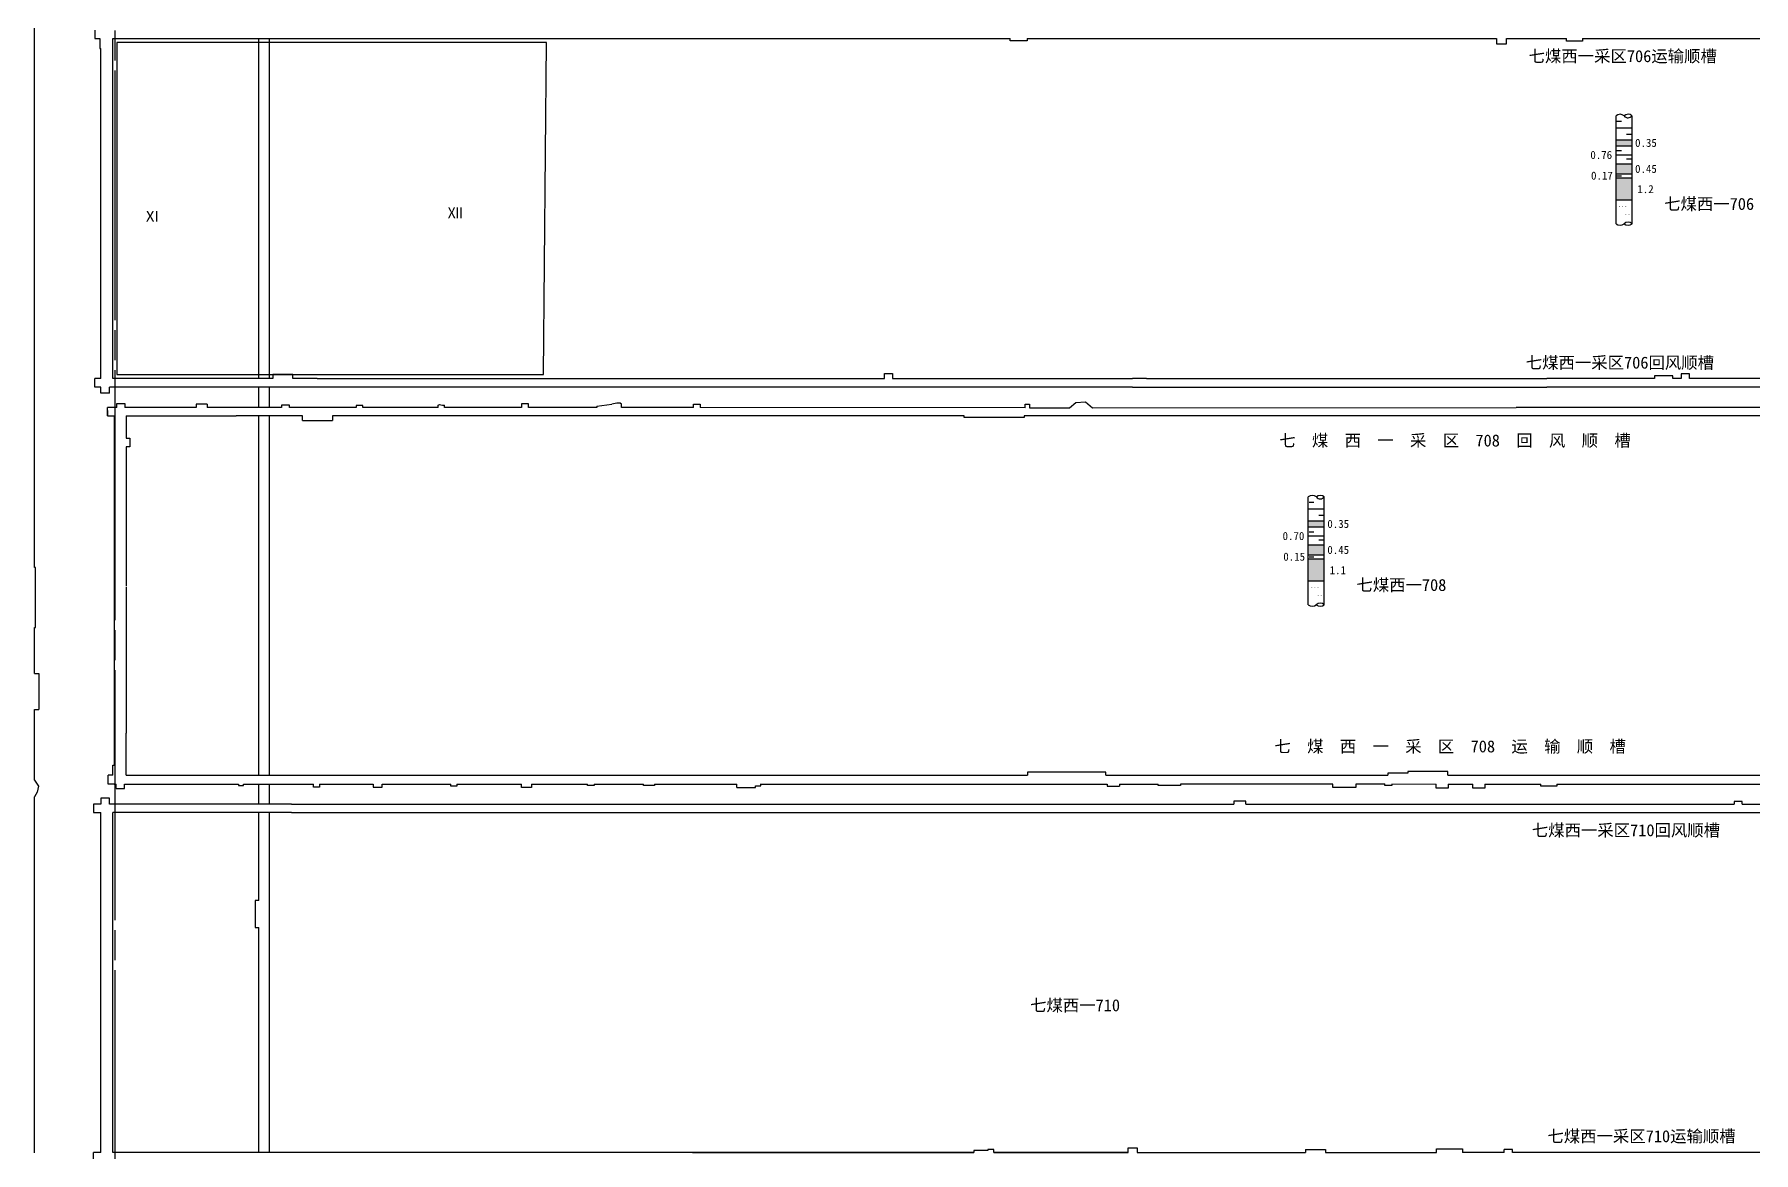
# Model space of a CAD drawing. Header units: millimetres. Extents: x 41513366 to 41522434, y 4590966 to 4600634.
# Drawn here: x 41516860 to 41517719, y 4594367 to 4594926 of the extents above; entities that cross this region are included whole.
import ezdxf

# ---------------------------------------------------------------- set-up
doc = ezdxf.new("R2010")
doc.units = ezdxf.units.MM
doc.linetypes.add('SJHD', pattern=[10, 8, -2])
doc.linetypes.add('新采区边界(5K)', pattern=[150, 125, -5, 15, -5])
for name, color, linetype, lineweight in [('12-2采区边界线', 7, 'Continuous', 18), ('7煤工作面小柱状', 6, 'Continuous', 18), ('7煤工作面编号', 7, 'Continuous', 18), ('7煤巷道', 6, 'Continuous', 18), ('7煤巷道名称', 6, 'Continuous', 18), ('岩巷', 30, 'Continuous', 18), ('工作面月末位置', 7, 'Continuous', 18), ('采空区工作面颜色', 6, 'Continuous', 18)]:
    doc.layers.add(name, color=color, linetype=linetype, lineweight=lineweight)
doc.styles.add('仿宋_GB2312', font='')
doc.styles.add('正体', font='')
doc.styles.add('正等线体', font='simhei.ttf')
doc.styles.get('仿宋_GB2312').set_extended_font_data('宋体')
doc.styles.get('正体').set_extended_font_data('宋体')

msp = doc.modelspace()

# ---------------------------------------------------------------- hatches: boundary and pattern name
at = {"layer": '7煤工作面小柱状', "lineweight": -3, "ltscale": 2}
h = msp.add_hatch(color=6, dxfattribs=at)
h.paths.add_polyline_path([(41517658.4568, 4594873.7688), (41517650.4568, 4594873.7688), (41517650.4568, 4594870.7688), (41517658.4568, 4594870.7688)], flags=0)
h.paths.add_polyline_path([(41517658.4568, 4594861.7688), (41517650.4568, 4594861.7688), (41517650.4568, 4594856.7688), (41517658.4568, 4594856.7688)], flags=0)
h.paths.add_polyline_path([(41517658.4568, 4594854.7688), (41517650.4568, 4594854.7688), (41517650.4568, 4594843.7688), (41517658.4568, 4594843.7688)], flags=0)
h = msp.add_hatch(color=6, dxfattribs=at)
h.paths.add_polyline_path([(41517504.5996, 4594683.2306), (41517496.5996, 4594683.2306), (41517496.5996, 4594680.2306), (41517504.5996, 4594680.2306)], flags=0)
h.paths.add_polyline_path([(41517504.5996, 4594671.2306), (41517496.5996, 4594671.2306), (41517496.5996, 4594666.2306), (41517504.5996, 4594666.2306)], flags=0)
h.paths.add_polyline_path([(41517504.5996, 4594664.2306), (41517496.5996, 4594664.2306), (41517496.5996, 4594653.2306), (41517504.5996, 4594653.2306)], flags=0)

# ---------------------------------------------------------------- linework, layer by layer
at = {"layer": '12-2采区边界线', "linetype": '新采区边界(5K)', "lineweight": -3}
msp.add_lwpolyline([(41516900, 4596408.4962), (41516900, 4593922.9795)], dxfattribs=at)
at = {"layer": '7煤工作面小柱状', "color": 6, "lineweight": -3, "ltscale": 2}
for p, q in [((41517650.4568, 4594879.7688), (41517658.4568, 4594879.7688)), ((41517650.8353, 4594883.1118), (41517653.1872, 4594883.1118)), ((41517650.4568, 4594873.7688), (41517658.4568, 4594873.7688)), ((41517650.4568, 4594870.7688), (41517658.4568, 4594870.7688)), ((41517655.7273, 4594876.6271), (41517658.0792, 4594876.6271)), ((41517650.4568, 4594861.7688), (41517658.4568, 4594861.7688)), ((41517650.8353, 4594868.3479), (41517653.1872, 4594868.3479)), ((41517655.7273, 4594864.2617), (41517658.0792, 4594864.2617)), ((41517650.4568, 4594856.7688), (41517658.4568, 4594856.7688)), ((41517650.4568, 4594854.7688), (41517658.4568, 4594854.7688)), ((41517650.8353, 4594855.752), (41517653.1872, 4594855.752)), ((41517650.4568, 4594843.7688), (41517658.4568, 4594843.7688)), ((41517496.5996, 4594689.2306), (41517504.5996, 4594689.2306)), ((41517496.9781, 4594692.5736), (41517499.3301, 4594692.5736)), ((41517496.5996, 4594683.2306), (41517504.5996, 4594683.2306)), ((41517501.8701, 4594686.0889), (41517504.222, 4594686.0889)), ((41517496.5996, 4594680.2306), (41517504.5996, 4594680.2306)), ((41517496.9781, 4594677.8097), (41517499.3301, 4594677.8097)), ((41517501.8701, 4594673.7235), (41517504.222, 4594673.7235)), ((41517496.5996, 4594671.2306), (41517504.5996, 4594671.2306)), ((41517496.5996, 4594666.2306), (41517504.5996, 4594666.2306)), ((41517496.5996, 4594664.2306), (41517504.5996, 4594664.2306)), ((41517496.9781, 4594665.2138), (41517499.3301, 4594665.2138)), ((41517496.5996, 4594653.2306), (41517504.5996, 4594653.2306))]:
    msp.add_line(p, q, dxfattribs=at)
for points in [[(41517650.4568, 4594831.7688), (41517650.4568, 4594885.7688)], [(41517658.4568, 4594831.7688), (41517658.4568, 4594885.7688)], [(41517496.5996, 4594641.2306), (41517496.5996, 4594695.2306)], [(41517504.5996, 4594641.2306), (41517504.5996, 4594695.2306)]]:
    msp.add_lwpolyline(points, dxfattribs=at)
at = {"layer": '7煤工作面小柱状', "color": 6, "lineweight": -3}
for points in [[(41517650.4568, 4594866.2688), (41517658.4568, 4594866.2688)], [(41517496.5996, 4594675.7306), (41517504.5996, 4594675.7306)]]:
    msp.add_lwpolyline(points, dxfattribs=at)
at = {"layer": '7煤工作面小柱状', "color": 6, "lineweight": -3, "ltscale": 2}
for centre, radius, start, end in [((41517652.447, 4594883.4338), 3.0681, 47.5060131, 130.4425932), ((41517656.5185, 4594883.6549), 2.8569, 48.7036146, 134.4013928), ((41517656.4596, 4594887.2785), 2.5036, 219.2019678, 322.9147651), ((41517652.4568, 4594834.2447), 3.1828, 231.0689597, 308.9310403), ((41517656.4568, 4594829.6687), 2.9001, 46.3985289, 133.6014717), ((41517656.4568, 4594834.1421), 3.1036, 229.8784799, 310.1215195), ((41517498.5898, 4594692.8956), 3.0681, 47.5060131, 130.4425932), ((41517502.6613, 4594693.1167), 2.8569, 48.7036146, 134.4013934), ((41517502.6024, 4594696.7402), 2.5036, 219.2019678, 322.9147652), ((41517498.5996, 4594643.7065), 3.1828, 231.0689597, 308.9310403), ((41517502.5996, 4594639.1305), 2.9001, 46.3985288, 133.6014712), ((41517502.5996, 4594643.6038), 3.1036, 229.8784799, 310.1215195)]:
    msp.add_arc(centre, radius, start, end, dxfattribs=at)
at = {"layer": '7煤巷道', "lineweight": -3}
for p, q in [((41516890, 4594928.552), (41516890, 4594924.352)), ((41516890, 4594924.352), (41516892.4, 4594924.352)), ((41516892.4, 4594924.352), (41516892.4, 4594919.352)), ((41516899, 4594924.352), (41517293.837, 4594924.352)), ((41516899, 4594754.352), (41516899, 4594924.352)), ((41517293.837, 4594924.352), (41517347.625, 4594924.352)), ((41517356.025, 4594924.352), (41517417.837, 4594924.352)), ((41517356.025, 4594924.352), (41517417.837, 4594924.352)), ((41517417.837, 4594924.352), (41517575.618, 4594924.352)), ((41517417.837, 4594924.352), (41517575.618, 4594924.352)), ((41517575.618, 4594924.352), (41517590.62, 4594924.352)), ((41517575.618, 4594924.352), (41517590.62, 4594924.352)), ((41517595.62, 4594924.352), (41517625.614, 4594924.352)), ((41517595.62, 4594924.352), (41517625.614, 4594924.352)), ((41517633.614, 4594924.352), (41517679.406, 4594924.352)), ((41517633.614, 4594924.352), (41517679.406, 4594924.352)), ((41517679.406, 4594924.352), (41518040.988, 4594924.352)), ((41516892.4, 4594919.352), (41516893, 4594919.352)), ((41516893, 4594842.277), (41516893, 4594919.352)), ((41516893, 4594779.321), (41516893, 4594842.277)), ((41516893, 4594779.321), (41516893, 4594842.277)), ((41516893, 4594754.352), (41516890, 4594754.352)), ((41516893, 4594754.352), (41516890, 4594754.352)), ((41516893, 4594750.152), (41516890, 4594750.152)), ((41516893, 4594750.152), (41516890, 4594750.152)), ((41516893, 4594747.152), (41516893, 4594750.152)), ((41516893, 4594747.152), (41516893, 4594750.152)), ((41516897.2, 4594747.152), (41516897.2, 4594750.152)), ((41516897.2, 4594747.152), (41516897.2, 4594750.152)), ((41516923.765, 4594750.152), (41516897.203, 4594750.152)), ((41516923.765, 4594750.152), (41516897.203, 4594750.152)), ((41516923.765, 4594754.352), (41516899, 4594754.352)), ((41516923.765, 4594754.352), (41516899, 4594754.352)), ((41516978.962, 4594754.352), (41516923.765, 4594754.352)), ((41517001.159, 4594750.152), (41516923.765, 4594750.152)), ((41517001.159, 4594754.352), (41516988.962, 4594754.352)), ((41517410.767, 4594754.352), (41517408.767, 4594754.352)), ((41517408.767, 4594750.152), (41517615.777, 4594750.152)), ((41517415.7672, 4594754.352), (41517410.767, 4594754.352)), ((41517669.677, 4594754.3493), (41517615.777, 4594754.3489)), ((41517718.2, 4594750.1496), (41517615.777, 4594750.1489)), ((41517682.977, 4594754.3494), (41517678.877, 4594754.3494)), ((41517718.2, 4594754.3496), (41517687.177, 4594754.3494)), ((41517830.983, 4594754.3504), (41517718.2, 4594754.3496)), ((41517830.983, 4594750.1504), (41517718.2, 4594750.1496)), ((41516897.2, 4594747.152), (41516893, 4594747.152)), ((41516897.2, 4594747.152), (41516893, 4594747.152)), ((41516987.208, 4594741.152), (41516983.308, 4594741.152)), ((41516983.308, 4594741.152), (41516983.308, 4594739.894)), ((41516987.208, 4594739.894), (41516987.208, 4594741.152)), ((41516983.308, 4594739.894), (41516960.508, 4594739.894)), ((41516993.708, 4594735.694), (41516960.508, 4594735.694)), ((41517020.5491, 4594739.8914), (41516987.208, 4594739.894)), ((41516993.708, 4594733.352), (41516993.708, 4594735.694)), ((41516993.708, 4594733.352), (41517008.708, 4594733.352)), ((41517324.488, 4594735.694), (41517008.708, 4594735.694)), ((41517008.708, 4594735.694), (41517008.708, 4594733.352)), ((41517061.607, 4594739.8896), (41517023.8491, 4594739.8913)), ((41517103.2032, 4594739.8729), (41517064.707, 4594739.8884)), ((41517140.8981, 4594739.8577), (41517106.7032, 4594739.8715)), ((41517189.309, 4594739.8382), (41517153.2899, 4594739.8527)), ((41517354.988, 4594739.7715), (41517192.549, 4594739.8369)), ((41517600.5971, 4594735.694), (41517354.488, 4594735.694)), ((41517686.3871, 4594739.894), (41517600.5971, 4594739.894)), ((41517686.3871, 4594735.694), (41517600.5971, 4594735.694)), ((41517739.487, 4594739.894), (41517686.3871, 4594739.894)), ((41517772.104, 4594735.694), (41517686.3871, 4594735.694)), ((41516899.517, 4594699.6941), (41516899.517, 4594650.6941)), ((41516905.517, 4594699.6941), (41516905.517, 4594650.6941)), ((41516899.517, 4594650.6941), (41516899.517, 4594640.146)), ((41516905.517, 4594650.2666), (41516905.517, 4594640.146)), ((41516899.517, 4594640.146), (41516899.517, 4594577.144)), ((41516905.517, 4594640.146), (41516905.517, 4594577.144)), ((41516899.517, 4594577.144), (41516899.517, 4594561.144)), ((41516905.517, 4594556.144), (41516905.517, 4594577.144)), ((41516899.517, 4594551.644), (41516900.6263, 4594551.644)), ((41516904.8263, 4594551.644), (41516906.743, 4594551.644)), ((41516905.517, 4594556.144), (41516906.743, 4594556.144)), ((41516906.743, 4594556.144), (41517356.248, 4594556.144)), ((41516906.743, 4594551.644), (41516961.794, 4594551.644)), ((41516964.294, 4594551.644), (41516999.203, 4594551.644)), ((41517002.203, 4594551.644), (41517029.1575, 4594551.644)), ((41517033.6575, 4594551.644), (41517067.974, 4594551.644)), ((41517070.974, 4594551.644), (41517103.216, 4594551.644)), ((41517108.216, 4594551.644), (41517136.2495, 4594551.644)), ((41517139.5495, 4594551.644), (41517164.216, 4594551.644)), ((41517169.716, 4594551.644), (41517210.854, 4594551.644)), ((41517222.854, 4594551.644), (41517356.248, 4594551.644)), ((41517356.248, 4594557.644), (41517356.248, 4594556.144)), ((41517356.248, 4594551.644), (41517395.9665, 4594551.6461)), ((41517395.448, 4594556.144), (41517536.373, 4594556.144)), ((41517402.248, 4594551.6464), (41517421.56, 4594551.6475)), ((41517432.76, 4594551.6481), (41517443.548, 4594551.6486)), ((41517443.548, 4594551.6486), (41517508.871, 4594551.6521)), ((41517520.371, 4594551.6516), (41517534.8011, 4594551.6509)), ((41517538.4008, 4594551.6494), (41517560.5018, 4594551.6404)), ((41517566.373, 4594556.144), (41517658.262, 4594556.144)), ((41517566.5018, 4594551.6379), (41517578.862, 4594551.6329)), ((41517584.862, 4594551.6328), (41517612.862, 4594551.6323)), ((41517620.862, 4594551.6322), (41517658.262, 4594551.6316)), ((41517658.262, 4594556.144), (41517742.126, 4594556.144)), ((41517658.262, 4594551.6316), (41517784.742, 4594551.6296)), ((41516893, 4594515.88), (41516893, 4594537.444)), ((41516988.207, 4594541.644), (41516897.2, 4594541.644)), ((41516988.207, 4594537.444), (41516899, 4594537.444)), ((41516899, 4594367.444), (41516899, 4594537.444)), ((41516988.207, 4594541.644), (41517098.427, 4594541.644)), ((41516988.207, 4594537.444), (41517098.427, 4594537.444)), ((41517098.427, 4594541.644), (41517395.445, 4594541.644)), ((41517098.427, 4594537.444), (41517395.445, 4594537.444)), ((41517395.445, 4594541.644), (41517459.445, 4594541.644)), ((41517395.445, 4594537.444), (41517565.648, 4594537.444)), ((41517465.445, 4594541.644), (41517565.648, 4594541.644)), ((41517565.648, 4594541.644), (41517709.448, 4594541.644)), ((41517565.648, 4594537.444), (41517811.597, 4594537.444)), ((41517713.448, 4594541.644), (41517745.448, 4594541.644)), ((41516893, 4594413.844), (41516893, 4594515.88)), ((41516893, 4594367.444), (41516893, 4594413.844)), ((41516893, 4594367.444), (41516889.226, 4594367.444)), ((41516889.226, 4594363.244), (41516889.226, 4594367.444)), ((41516902.077, 4594367.444), (41516899, 4594367.444)), ((41517111.089, 4594367.444), (41516902.077, 4594367.444)), ((41517406.611, 4594367.444), (41517406.611, 4594369.744)), ((41517406.611, 4594369.744), (41517411.111, 4594369.744)), ((41517411.111, 4594369.744), (41517411.111, 4594367.444)), ((41517598.7288, 4594368.844), (41517594.5288, 4594368.844)), ((41517594.5288, 4594367.444), (41517594.5288, 4594368.844)), ((41517598.7288, 4594367.444), (41517598.7288, 4594368.844)), ((41517762.6005, 4594367.444), (41517717.516, 4594367.444))]:
    msp.add_line(p, q, dxfattribs=at)
for points in [[(41516859.705, 4594894.214), (41516859.705, 4595036.214)], [(41517356.025, 4594924.408), (41517356.025, 4594923.208), (41517347.625, 4594923.208), (41517347.625, 4594924.408)], [(41517356.025, 4594924.352), (41517356.025, 4594923.208), (41517347.625, 4594923.208), (41517347.625, 4594924.352)], [(41517590.616, 4594924.352), (41517590.616, 4594921.752), (41517595.616, 4594921.752), (41517595.616, 4594924.352)], [(41517590.62, 4594924.352), (41517590.62, 4594921.752), (41517595.62, 4594921.752), (41517595.62, 4594924.352)], [(41517590.62, 4594924.352), (41517590.62, 4594921.752), (41517595.62, 4594921.752), (41517595.62, 4594924.352)], [(41517590.62, 4594924.352), (41517590.62, 4594921.752), (41517595.62, 4594921.752), (41517595.62, 4594924.352)], [(41517633.614, 4594924.352), (41517633.614, 4594923.152), (41517625.614, 4594923.152), (41517625.614, 4594924.352)], [(41516859.705, 4594819.214), (41516859.705, 4594894.214)], [(41516859.705, 4594784.214), (41516859.705, 4594819.214)], [(41516859.705, 4594698.212), (41516859.705, 4594784.214)], [(41516893, 4594754.352), (41516893, 4594779.321)], [(41516893, 4594754.352), (41516893, 4594779.321)], [(41516890, 4594750.152), (41516890, 4594754.352)], [(41516890, 4594750.152), (41516890, 4594754.352)], [(41516988.962, 4594754.352), (41516988.962, 4594756.352), (41516978.962, 4594756.352), (41516978.962, 4594754.352)], [(41517001.159, 4594754.352), (41517284.734, 4594754.352)], [(41517408.767, 4594750.152), (41517001.159, 4594750.152)], [(41517284.734, 4594754.352), (41517284.734, 4594756.952), (41517288.734, 4594756.952), (41517288.734, 4594754.352)], [(41517288.734, 4594754.352), (41517408.767, 4594754.352)], [(41517415.7672, 4594754.352), (41517615.777, 4594754.352)], [(41517678.877, 4594754.352), (41517678.877, 4594755.752), (41517669.677, 4594755.752), (41517669.677, 4594754.352)], [(41517687.177, 4594756.752), (41517682.977, 4594756.752)], [(41517682.977, 4594756.752), (41517682.977, 4594754.352)], [(41517687.177, 4594754.352), (41517687.177, 4594756.752)], [(41516900.947, 4594739.894), (41516900.947, 4594741.898)], [(41516900.947, 4594741.898), (41516904.947, 4594741.898)], [(41516904.947, 4594741.898), (41516904.947, 4594739.894)], [(41516946.1096, 4594741.5938), (41516940.6096, 4594741.5938), (41516940.6096, 4594739.894)], [(41516946.1096, 4594741.5938), (41516946.1096, 4594739.894)], [(41517023.8491, 4594740.8328), (41517020.5491, 4594740.8328), (41517020.5491, 4594739.894)], [(41517023.8491, 4594739.894), (41517023.8491, 4594740.8328)], [(41517061.607, 4594740.994), (41517062.214, 4594741.3516), (41517062.907, 4594741.294), (41517063.761, 4594741.1043), (41517064.3324, 4594741.0302), (41517064.707, 4594740.994)], [(41517061.607, 4594739.894), (41517061.607, 4594740.994)], [(41517064.707, 4594739.894), (41517064.707, 4594740.994)], [(41517106.7032, 4594739.894), (41517106.7032, 4594741.694), (41517103.2032, 4594741.694), (41517103.2032, 4594739.894)], [(41517140.8956, 4594740.5004), (41517148.3964, 4594741.5902)], [(41517150.8962, 4594742.1003), (41517148.3964, 4594741.5902)], [(41517152.4962, 4594742.0603), (41517150.8962, 4594742.1003)], [(41517153.2899, 4594741.6), (41517152.4962, 4594742.0603)], [(41517153.2899, 4594739.894), (41517153.2899, 4594741.6)], [(41517189.309, 4594739.894), (41517189.309, 4594741.594), (41517192.549, 4594741.594), (41517192.549, 4594739.894)], [(41517354.988, 4594739.7715), (41517354.988, 4594741.594), (41517357.288, 4594741.594), (41517357.2881, 4594739.7727)], [(41517357.288, 4594739.7727), (41517377.1894, 4594739.7826), (41517380.3231, 4594742.394), (41517385.2231, 4594742.694), (41517388.6581, 4594739.7883), (41517600.5971, 4594739.894)], [(41516896.339, 4594735.694), (41516896.339, 4594739.894)], [(41516900.947, 4594739.894), (41516896.339, 4594739.894)], [(41516896.339, 4594738.467), (41516896.339, 4594735.694)], [(41516896.339, 4594735.694), (41516899.517, 4594735.694)], [(41516899.517, 4594735.694), (41516899.517, 4594699.6941)], [(41516940.6096, 4594739.894), (41516904.947, 4594739.894)], [(41516905.517, 4594735.694), (41516960.508, 4594735.694)], [(41516905.517, 4594735.694), (41516905.517, 4594724.498)], [(41516960.508, 4594739.894), (41516946.1096, 4594739.894)], [(41517140.8956, 4594740.5004), (41517140.8979, 4594739.894)], [(41517354.488, 4594735.694), (41517354.488, 4594734.894), (41517324.488, 4594734.894), (41517324.488, 4594735.694)], [(41516905.517, 4594724.498), (41516907.447, 4594724.498), (41516907.447, 4594720.298), (41516905.517, 4594720.298)], [(41516905.517, 4594720.298), (41516905.517, 4594699.6941)], [(41516859.705, 4594659.844), (41516859.705, 4594698.212)], [(41516859.705, 4594629.844), (41516860.305, 4594629.844), (41516860.305, 4594659.844), (41516859.705, 4594659.844)], [(41516859.705, 4594610.21), (41516859.705, 4594629.844)], [(41516859.705, 4594606.844), (41516859.705, 4594610.21)], [(41516859.705, 4594606.844), (41516862.005, 4594606.844)], [(41516862.005, 4594606.844), (41516862.005, 4594588.844)], [(41516859.705, 4594553.545), (41516859.705, 4594588.844)], [(41516859.705, 4594588.844), (41516862.005, 4594588.844)], [(41516898.917, 4594556.144), (41516898.917, 4594561.144), (41516899.517, 4594561.144)], [(41516859.705, 4594553.545), (41516861.811, 4594550.545), (41516861.111, 4594547.545), (41516859.705, 4594545.21)], [(41516898.917, 4594556.144), (41516896.591, 4594556.144)], [(41516896.591, 4594551.644), (41516896.591, 4594556.144)], [(41516899.517, 4594551.644), (41516896.591, 4594551.644)], [(41516900.6263, 4594549.344), (41516900.6263, 4594551.644)], [(41516900.6263, 4594549.344), (41516904.8263, 4594549.344), (41516904.8263, 4594551.644)], [(41516961.794, 4594551.644), (41516961.794, 4594550.844), (41516964.294, 4594550.844), (41516964.294, 4594551.644)], [(41517002.203, 4594551.644), (41517002.203, 4594550.144), (41516999.203, 4594550.144), (41516999.203, 4594551.644)], [(41517002.203, 4594551.644), (41517002.203, 4594550.144), (41516999.203, 4594550.144), (41516999.203, 4594551.644)], [(41517029.1575, 4594551.644), (41517029.1575, 4594550.114), (41517033.6575, 4594550.114), (41517033.6575, 4594551.644)], [(41517070.974, 4594551.644), (41517070.974, 4594550.644), (41517067.974, 4594550.644), (41517067.974, 4594551.644)], [(41517108.216, 4594551.644), (41517108.216, 4594549.944), (41517103.216, 4594549.944), (41517103.216, 4594551.644)], [(41517139.5495, 4594551.644), (41517139.5495, 4594550.944), (41517136.2495, 4594550.944), (41517136.2495, 4594551.644)], [(41517169.716, 4594551.644), (41517169.716, 4594550.844), (41517164.216, 4594550.844), (41517164.216, 4594551.644)], [(41517210.854, 4594549.876), (41517220.254, 4594549.876), (41517220.254, 4594550.776), (41517222.854, 4594550.776), (41517222.854, 4594551.676)], [(41517210.854, 4594549.876), (41517210.854, 4594551.644)], [(41517395.448, 4594556.144), (41517395.448, 4594557.644), (41517356.248, 4594557.644)], [(41517395.9665, 4594551.644), (41517395.9665, 4594550.644), (41517402.248, 4594550.644)], [(41517402.248, 4594551.644), (41517402.248, 4594550.644)], [(41517421.56, 4594550.844), (41517421.56, 4594551.644)], [(41517421.56, 4594550.844), (41517421.56, 4594551.644)], [(41517432.76, 4594551.644), (41517432.76, 4594550.844)], [(41517432.76, 4594551.644), (41517432.76, 4594550.844)], [(41517520.371, 4594551.644), (41517520.371, 4594549.944), (41517508.871, 4594549.944), (41517508.871, 4594551.644)], [(41517538.4008, 4594551.644), (41517538.4008, 4594550.844), (41517534.8008, 4594550.844), (41517534.8011, 4594551.6509)], [(41517546.373, 4594557.036), (41517536.373, 4594557.036)], [(41517536.373, 4594557.036), (41517536.373, 4594556.144)], [(41517566.373, 4594557.936), (41517546.373, 4594557.936), (41517546.373, 4594557.036)], [(41517560.5018, 4594549.544), (41517560.5018, 4594551.644)], [(41517566.373, 4594556.144), (41517566.373, 4594557.936)], [(41517566.5018, 4594551.644), (41517566.5018, 4594549.544)], [(41517584.862, 4594551.644), (41517584.862, 4594549.544), (41517578.862, 4594549.544), (41517578.862, 4594551.644)], [(41517620.862, 4594551.644), (41517620.862, 4594550.644), (41517612.862, 4594550.644), (41517612.862, 4594551.644)], [(41516859.705, 4594449.21), (41516859.705, 4594545.21)], [(41516897.2, 4594541.644), (41516897.2, 4594544.632), (41516893.002, 4594544.632), (41516893, 4594541.644), (41516889.292, 4594541.644), (41516889.292, 4594537.444), (41516893, 4594537.444)], [(41517432.76, 4594550.844), (41517421.56, 4594550.844)], [(41517432.76, 4594550.844), (41517421.56, 4594550.844)], [(41517465.445, 4594541.644), (41517465.445, 4594543.044), (41517459.445, 4594543.044), (41517459.445, 4594541.644)], [(41517566.5018, 4594549.544), (41517560.5018, 4594549.544)], [(41517713.448, 4594541.644), (41517713.448, 4594542.844), (41517709.448, 4594542.844), (41517709.448, 4594541.644)], [(41516859.705, 4594367.21), (41516859.705, 4594449.21)], [(41517329.411, 4594367.444), (41517111.089, 4594367.444)], [(41517188.752, 4594367.444), (41517329.411, 4594367.444)], [(41517339.411, 4594367.444), (41517339.411, 4594368.844), (41517336.411, 4594368.844), (41517336.411, 4594368.444), (41517329.411, 4594368.444), (41517329.411, 4594367.444)], [(41517339.411, 4594367.444), (41517406.611, 4594367.444)], [(41517406.611, 4594367.444), (41517339.411, 4594367.444)], [(41517411.111, 4594367.444), (41517495.13, 4594367.444)], [(41517495.13, 4594368.944), (41517505.13, 4594368.944)], [(41517495.13, 4594368.944), (41517495.13, 4594367.444)], [(41517505.13, 4594368.944), (41517505.13, 4594367.444)], [(41517505.13, 4594367.444), (41517560.6482, 4594367.444)], [(41517560.6482, 4594367.444), (41517560.6482, 4594369.144), (41517573.6482, 4594369.144), (41517573.6482, 4594367.444)], [(41517560.6482, 4594367.444), (41517560.6482, 4594369.144), (41517573.6482, 4594369.144), (41517573.6482, 4594367.444)], [(41517594.5288, 4594367.444), (41517573.6482, 4594367.444)], [(41517717.516, 4594367.444), (41517598.7288, 4594367.444)]]:
    msp.add_lwpolyline(points, dxfattribs=at)
at = {"layer": '岩巷', "lineweight": -3}
for points in [[(41516971.993, 4594799.38), (41516971.993, 4594924.352)], [(41516977.193, 4594799.38), (41516977.193, 4594924.352)], [(41516971.993, 4594754.352), (41516971.993, 4594799.38)], [(41516977.193, 4594754.352), (41516977.193, 4594799.38)], [(41516971.993, 4594747.38), (41516971.993, 4594750.152)], [(41516977.193, 4594747.38), (41516977.193, 4594750.152)], [(41516971.993, 4594739.894), (41516971.993, 4594747.38)], [(41516977.193, 4594739.894), (41516977.193, 4594747.38)], [(41516971.993, 4594556.144), (41516971.993, 4594735.694)], [(41516977.193, 4594556.144), (41516977.193, 4594735.7141)], [(41516971.993, 4594541.644), (41516971.993, 4594551.644)], [(41516977.193, 4594541.644), (41516977.193, 4594551.644)], [(41516971.993, 4594507.38), (41516971.993, 4594537.444)], [(41516977.193, 4594507.38), (41516977.193, 4594537.444)], [(41516971.993, 4594493.312), (41516971.993, 4594507.38)], [(41516977.193, 4594395.38), (41516977.193, 4594507.38)], [(41516971.993, 4594493.312), (41516970.093, 4594493.312), (41516970.093, 4594479.812), (41516971.993, 4594479.812)], [(41516971.993, 4594395.38), (41516971.993, 4594479.812)], [(41516971.993, 4594367.444), (41516971.993, 4594395.38)], [(41516977.193, 4594367.444), (41516977.193, 4594395.38)]]:
    msp.add_lwpolyline(points, dxfattribs=at)
at = {"layer": '采空区工作面颜色', "color": 20, "lineweight": -3}
msp.add_lwpolyline([(41517114.2955, 4594756.352), (41517115.6782, 4594922.352), (41516901, 4594922.352), (41516901, 4594756.352)], close=True, dxfattribs=at)

# ---------------------------------------------------------------- texts
at = {"layer": '7煤工作面小柱状', "color": 6, "lineweight": -3, "ltscale": 2, "attachment_point": 1, "style": '正等线体'}
for s, insert, char_height, width in [('0.35', (41517659.9678, 4594874.2516), 4, 15.345433), ('0.76', (41517637.6096, 4594868.2003), 4, 11.191011), ('0.45', (41517659.9678, 4594861.2516), 4, 15.345433), ('0.17', (41517637.9604, 4594857.8555), 4, 11.101124), ('1.2', (41517661.1273, 4594851.1049), 4, 15.345433), ('...', (41517651.4164, 4594842.2677), 2, 26.131101), ('...', (41517654.5785, 4594838.3013), 2, 26.131101), ('0.35', (41517506.1106, 4594683.7134), 4, 15.345433), ('0.70', (41517483.7524, 4594677.6621), 4, 11.05618), ('0.15', (41517484.1032, 4594667.3172), 4, 11.011236), ('0.45', (41517506.1106, 4594670.7134), 4, 15.345433), ('1.1', (41517507.2702, 4594660.5667), 4, 15.345433), ('...', (41517497.5592, 4594651.7295), 2, 26.131101), ('...', (41517500.7213, 4594647.7631), 2, 26.131101)]:
    msp.add_mtext(s, dxfattribs=dict(at, insert=insert, char_height=char_height, width=width))
at = {"layer": '7煤工作面编号', "color": 6, "linetype": 'SJHD', "lineweight": -3, "char_height": 6, "width": 234.47629, "attachment_point": 8, "style": '正等线体'}
for s, insert in [('{\\fSimSun|b0|i0|c134|p49;七煤西一706}', (41517696.9968, 4594838.0635)), ('{\\fSimSun|b0|i0|c134|p49;七煤西一708}', (41517543.1397, 4594647.5253)), ('{\\fSimSun|b0|i0|c134|p49;七煤西一710}', (41517379.9914, 4594437.3552))]:
    msp.add_mtext(s, dxfattribs=dict(at, insert=insert))
at = {"layer": '7煤巷道名称', "color": 6, "linetype": 'SJHD', "lineweight": -3, "char_height": 6, "attachment_point": 8, "style": '仿宋_GB2312'}
for s, insert, width in [('七煤西一采区706运输顺槽', (41517653.8021, 4594911.9164), 410.790085), ('七煤西一采区706回风顺槽', (41517652.3745, 4594758.6766), 341.801948), ('七  煤  西  一  采  区  708  回  风  顺  槽', (41517569.9302, 4594719.7215), 341.801948), ('七  煤  西  一  采  区  708  运  输  顺  槽', (41517567.5203, 4594566.769), 341.801948), ('七煤西一采区710回风顺槽', (41517655.4057, 4594524.8409), 341.801948), ('七煤西一采区710运输顺槽', (41517663.1959, 4594371.8492), 341.801948)]:
    msp.add_mtext(s, dxfattribs=dict(at, insert=insert, width=width))
at = {"layer": '工作面月末位置', "color": 1, "lineweight": -3, "char_height": 5, "width": 19.253333, "attachment_point": 1, "style": '正体'}
for s, insert in [('{\\H1.083x;Ⅺ}', (41516914.9951, 4594838.2414)), ('{\\H1.083x;Ⅻ}', (41517066.4472, 4594839.9816))]:
    msp.add_mtext(s, dxfattribs=dict(at, insert=insert))

doc.saveas('drawing.dxf')
